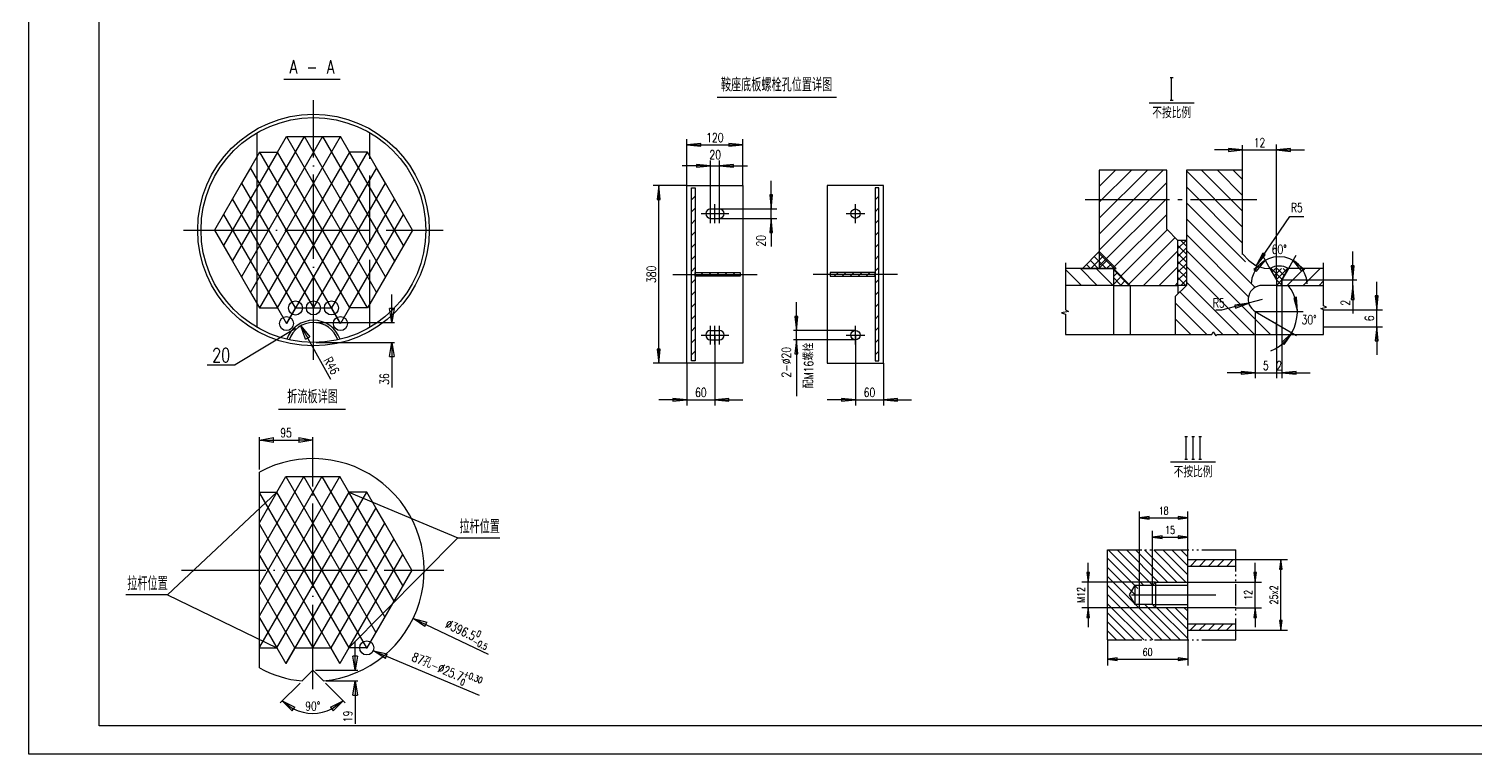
# Model space of a CAD drawing. Extents: x -287 to 13624, y -50 to 2920.
# Drawn here: x -287 to 2286, y -50 to 1240 of the extents above; entities that cross this region are included whole.
import ezdxf
from ezdxf.enums import TextEntityAlignment as Align

# ---------------------------------------------------------------- set-up
doc = ezdxf.new("R2010")
doc.units = 0
doc.header["$LTSCALE"] = 30
doc.header["$MEASUREMENT"] = 0
for name, pattern in [('CENTER', [6.25, 5, -0.5, 0.25, -0.5]), ('DASHDOT', [6, 5, -0.5, 0, -0.5]), ('DASHED', [5, 4, -1])]:
    doc.linetypes.add(name, pattern=pattern)
doc.layers.get('0').update_dxf_attribs({"linetype": 'CONTINUOUS'})
doc.layers.get('Defpoints').update_dxf_attribs({"linetype": 'CONTINUOUS'})
for name, color, linetype in [('1', 2, 'CONTINUOUS'), ('11', 3, 'CONTINUOUS'), ('2', 1, 'CONTINUOUS'), ('3', 2, 'DASHDOT'), ('4', 2, 'CENTER'), ('5', 2, 'DASHED')]:
    doc.layers.add(name, color=color, linetype=linetype)
doc.styles.add('HZ', font='txt', dxfattribs={"width": 0.75, "bigfont": 'hztxt'})
doc.styles.get("Standard").update_dxf_attribs({"font": 'simplex', "width": 0.75, "bigfont": 'hztxt'})
doc.dimstyles.get("Standard").update_dxf_attribs({"dimtxt": 0.18, "dimasz": 0.18, "dimexe": 0.18, "dimexo": 0.0625, "dimgap": 0.09, "dimtad": 0, "dimtih": 1, "dimtoh": 1, "dimdec": 4, "dimzin": 0, "dimdsep": 46, "dimtxsty": 'Standard', "dimcen": 0.09, "dimadec": 0, "dimazin": 0, "dimtfac": 1, "dimtdec": 4, "dimtofl": 0, "dimtmove": 0, "dimatfit": 3, "dimfxl": 0, "dimtolj": 1, "dimtzin": 0, "dimarcsym": 0})

# ---------------------------------------------------------------- blocks, each defined once
blk = doc.blocks.new('_CLOSED')
at = {"color": 0, "linetype": 'ByBlock'}
for p, q in [((-1, 0.17), (0, 0)), ((-1, 0.17), (-1, -0.17)), ((0, 0), (-1, -0.17)), ((0, 0), (-1, 0))]:
    blk.add_line(p, q, dxfattribs=at)
blk = doc.blocks.new('*D39')
at = {"layer": '11', "color": 0, "lineweight": -2}
for p, q in [((313.2, 138.8), (315.2, 138.8)), ((314.2, 137.8), (314.2, 139.8)), ((349.1, 124.1), (514, 54.5))]:
    blk.add_line(p, q, dxfattribs=at)
at = {"layer": 'Defpoints', "color": 0}
for p in [(302.4, 143.8), (326, 133.8)]:
    blk.add_point(p, dxfattribs=at)
at = {"layer": '11', "color": 0, "lineweight": -2, "xscale": 25, "yscale": 25, "zscale": 25, "rotation": 157.1206336839273}
blk.add_blockref('_CLOSED', (326, 133.8), dxfattribs=at)
at = {"layer": '11', "color": 0, "insert": (456.2, 98.5), "char_height": 16, "attachment_point": 5, "rotation": 337.1206, "style": 'HZ'}
blk.add_mtext('\\A1;87孔-\\A1;∅25.7{\\H0.7x;\\S+0.30^ 0;}', dxfattribs=at)
blk = doc.blocks.new('*D40')
at = {"layer": '11', "color": 0, "lineweight": -2}
for p, q in [((217.2, 277.3), (219.2, 277.3)), ((218.2, 276.3), (218.2, 278.3)), ((419.4, 180.6), (530, 127.4))]:
    blk.add_line(p, q, dxfattribs=at)
at = {"layer": 'Defpoints', "color": 0}
for p in [(39.5, 363.2), (396.8, 191.4)]:
    blk.add_point(p, dxfattribs=at)
at = {"layer": '11', "color": 0, "lineweight": -2, "xscale": 25, "yscale": 25, "zscale": 25, "rotation": 154.3223974672677}
blk.add_blockref('_CLOSED', (396.8, 191.4), dxfattribs=at)
at = {"layer": '11', "color": 0, "insert": (493.8, 164.8), "char_height": 16, "attachment_point": 5, "rotation": 334.3224, "style": 'HZ'}
blk.add_mtext('\\A1;\\A1;∅396.5{\\H0.7x;\\S0^ -0.5;}', dxfattribs=at)
blk = doc.blocks.new('*D43')
at = {"layer": '11', "color": 0, "lineweight": -2}
blk.add_line((250.6, 616.1), (209.2, 689.8), dxfattribs=at)
at = {"layer": 'Defpoints', "color": 0}
for p in [(197, 711.6), (219.5, 671.5)]:
    blk.add_point(p, dxfattribs=at)
at = {"layer": '11', "color": 0, "lineweight": -2, "xscale": 25, "yscale": 25, "zscale": 25, "rotation": 119.3185166837862}
blk.add_blockref('_CLOSED', (197, 711.6), dxfattribs=at)
at = {"layer": '11', "color": 0, "insert": (251.6, 640.8), "char_height": 16, "attachment_point": 5, "rotation": 299.3185, "style": 'HZ'}
blk.add_mtext('\\A1;R46', dxfattribs=at)
blk = doc.blocks.new('*D44')
at = {"layer": '11', "color": 0, "lineweight": -2}
for p, q in [((358.8, 742.5), (358.8, 767.5)), ((224.5, 717.5), (363.8, 717.5)), ((224.5, 682), (363.8, 682)), ((358.8, 657), (358.8, 602))]:
    blk.add_line(p, q, dxfattribs=at)
at = {"layer": 'Defpoints', "color": 0}
for p in [(219.5, 717.5), (358.8, 717.5), (219.5, 682)]:
    blk.add_point(p, dxfattribs=at)
at = {"layer": '11', "color": 0, "lineweight": -2, "xscale": 25, "yscale": 25, "zscale": 25}
for p, rotation in [((358.8, 717.5), 270), ((358.8, 682), 90)]:
    blk.add_blockref('_CLOSED', p, dxfattribs=dict(at, rotation=rotation))
at = {"layer": '11', "color": 0, "insert": (345.8, 617), "char_height": 16, "attachment_point": 5, "rotation": 90, "style": 'HZ'}
blk.add_mtext('\\A1;36', dxfattribs=at)
blk = doc.blocks.new('*D45')
at = {"layer": '11', "color": 0, "lineweight": -2}
for p, q in [((293.6, 124.1), (293.6, 149.1)), ((223.2, 99.1), (298.6, 99.1)), ((242.3, 80), (298.6, 80)), ((293.6, 55), (293.6, 4))]:
    blk.add_line(p, q, dxfattribs=at)
at = {"layer": 'Defpoints', "color": 0}
for p in [(218.2, 99.1), (237.3, 80), (293.6, 80)]:
    blk.add_point(p, dxfattribs=at)
at = {"layer": '11', "color": 0, "lineweight": -2, "xscale": 25, "yscale": 25, "zscale": 25}
for p, rotation in [((293.6, 99.1), 270), ((293.6, 80), 90)]:
    blk.add_blockref('_CLOSED', p, dxfattribs=dict(at, rotation=rotation))
at = {"layer": '11', "color": 0, "insert": (280.6, 17), "char_height": 16, "attachment_point": 5, "rotation": 90, "style": 'HZ'}
blk.add_mtext('\\A1;19', dxfattribs=at)
blk = doc.blocks.new('*D46')
at = {"layer": '11', "color": 0, "lineweight": -2}
for p, q in [((195.6, 76.4), (160.3, 41.2)), ((240.8, 76.4), (276, 41.2))]:
    blk.add_line(p, q, dxfattribs=at)
blk.add_arc((218.2, 99.1), 76.8, 243.7266, 296.2734, dxfattribs=at)
at = {"layer": 'Defpoints', "color": 0}
for p in [(199.1, 80), (218.2, 99.1), (218.2, 99.1), (237.3, 80), (198.3, 24.8)]:
    blk.add_point(p, dxfattribs=at)
at = {"layer": '11', "color": 0, "lineweight": -2, "xscale": 25, "yscale": 25, "zscale": 25}
for p, rotation in [((163.8, 44.7), 144.3632763811175), ((272.5, 44.7), 35.6367236188823)]:
    blk.add_blockref('_CLOSED', p, dxfattribs=dict(at, rotation=rotation))
at = {"layer": '11', "color": 0, "insert": (218.2, 35.2), "char_height": 16, "attachment_point": 5, "style": 'HZ'}
blk.add_mtext('\\A1;90°', dxfattribs=at)
blk = doc.blocks.new('*D47')
at = {"layer": '11', "color": 0, "lineweight": -2}
for p, q in [((123.2, 456.3), (123.2, 513.5)), ((148.2, 508.5), (193.2, 508.5)), ((218.2, 486.9), (218.2, 513.5))]:
    blk.add_line(p, q, dxfattribs=at)
at = {"layer": 'Defpoints', "color": 0}
for p in [(218.2, 508.5), (218.2, 481.9), (123.2, 451.3)]:
    blk.add_point(p, dxfattribs=at)
at = {"layer": '11', "color": 0, "lineweight": -2, "xscale": 25, "yscale": 25, "zscale": 25, "rotation": 180}
blk.add_blockref('_CLOSED', (123.2, 508.5), dxfattribs=at)
at = {"layer": '11', "color": 0, "lineweight": -2, "xscale": 25, "yscale": 25, "zscale": 25}
blk.add_blockref('_CLOSED', (218.2, 508.5), dxfattribs=at)
at = {"layer": '11', "color": 0, "insert": (170.7, 521.5), "char_height": 16, "attachment_point": 5, "style": 'HZ'}
blk.add_mtext('\\A1;95', dxfattribs=at)

msp = doc.modelspace()

# ---------------------------------------------------------------- linework, layer by layer
at = {"layer": '1', "color": 7}
for p, q in [((166.71, 1150.15), (266.71, 1150.15)), ((937.36, 1118.44), (1149.95, 1118.44)), ((1706.12, 1108.3), (1786.12, 1108.3)), ((75.49, 826.53), (203.49, 1048.25)), ((235.49, 1048.25), (91.49, 798.81)), ((107.49, 771.1), (267.49, 1048.24)), ((171.49, 1048.24), (331.49, 771.14)), ((347.48, 798.85), (203.49, 1048.25)), ((235.49, 1048.25), (363.48, 826.56)), ((883.56, 961.16), (883.56, 1043.57)), ((883.56, 1033.57), (983.56, 1033.57)), ((983.56, 961.16), (983.56, 1043.57)), ((1872.37, 988.63), (1872.37, 1033.06)), ((1932.37, 793.63), (1932.37, 1034.31)), ((155.5, 1020.53), (59.49, 854.24)), ((123.49, 1020.54), (283.49, 743.41)), ((283.49, 1020.54), (123.5, 743.41)), ((315.49, 743.43), (155.5, 1020.53)), ((155.5, 743.41), (315.48, 1020.52)), ((379.48, 854.27), (283.49, 1020.54)), ((925.56, 894.49), (925.56, 1005.68)), ((941.56, 894.49), (941.56, 1005.68)), ((1872.37, 1024.41), (1932.37, 1024.41)), ((267.5, 715.7), (107.48, 992.84)), ((331.48, 992.81), (171.5, 715.7)), ((925.56, 996.16), (941.56, 996.16)), ((1646.34, 988.63), (1617.37, 959.65)), ((1617.37, 931.37), (1674.63, 988.63)), ((1702.91, 988.63), (1617.37, 903.08)), ((1617.37, 874.8), (1731.2, 988.63)), ((1772.37, 987.09), (1872.37, 887.09)), ((1872.37, 915.38), (1799.11, 988.63)), ((1827.4, 988.63), (1872.37, 943.66)), ((1872.37, 971.95), (1855.68, 988.63)), ((91.48, 965.13), (219.49, 743.43)), ((219.51, 743.43), (347.48, 965.1)), ((883.56, 961.16), (823.56, 961.16)), ((833.56, 645.16), (833.56, 961.16)), ((1737.37, 966.51), (1617.37, 846.51)), ((1872.37, 858.81), (1772.37, 958.81)), ((187.5, 743.41), (75.49, 937.42)), ((363.48, 937.39), (251.5, 743.41)), ((898.56, 942.43), (891.89, 935.77)), ((933.56, 894.49), (933.56, 927.82)), ((1183.56, 894.49), (1183.56, 927.82)), ((1225.22, 942.56), (1218.56, 935.89)), ((1617.37, 818.23), (1737.37, 938.23)), ((1772.37, 930.52), (1877.23, 825.66)), ((59.49, 909.71), (155.5, 743.41)), ((283.49, 743.41), (379.48, 909.68)), ((891.89, 914.55), (898.56, 921.22)), ((908.89, 911.16), (958.22, 911.16)), ((933.56, 919.49), (1043.56, 919.49)), ((933.56, 902.82), (1043.56, 902.82)), ((1033.56, 902.82), (1033.56, 919.49)), ((1166.89, 911.16), (1200.22, 911.16)), ((1218.56, 914.68), (1225.22, 921.34)), ((1737.37, 909.95), (1641.05, 813.63)), ((1894.2, 780.41), (1772.37, 902.24)), ((1896.6, 818.63), (1956.2, 906.36)), ((1956.2, 906.36), (1981.2, 906.36)), ((898.56, 900.01), (891.89, 893.34)), ((891.89, 872.13), (898.56, 878.79)), ((1225.22, 900.13), (1218.56, 893.46)), ((1218.56, 872.25), (1225.22, 878.92)), ((1655.85, 800.15), (1738.35, 882.65)), ((898.56, 857.58), (891.89, 850.91)), ((1225.22, 857.71), (1218.56, 851.04)), ((1752.49, 868.5), (1669.99, 786)), ((1771.66, 863.63), (1757.37, 849.34)), ((1757.37, 854.31), (1772.37, 839.31)), ((1757.37, 835.19), (1772.37, 850.19)), ((1772.37, 853.45), (1762.19, 863.63)), ((1772.37, 873.96), (1882.84, 763.48)), ((891.89, 829.7), (898.56, 836.37)), ((1218.56, 829.83), (1225.22, 836.49)), ((1615.61, 813.63), (1601.49, 827.75)), ((1624.76, 836.23), (1602.16, 813.63)), ((1608.56, 834.82), (1629.75, 813.63)), ((1643.9, 813.63), (1615.63, 841.89)), ((1616.3, 813.63), (1631.83, 829.16)), ((1695.9, 783.63), (1757.37, 845.09)), ((1772.37, 825.16), (1757.37, 840.16)), ((1772.37, 836.05), (1757.37, 821.05)), ((1757.37, 826.02), (1772.37, 811.02)), ((1921.91, 696.13), (1772.37, 845.67)), ((1907.57, 836.63), (1920.83, 813.63)), ((1967.2, 836.61), (1953.92, 813.62)), ((898.56, 815.15), (891.89, 808.49)), ((912.8, 806.49), (906.13, 799.82)), ((920.28, 799.82), (926.94, 806.49)), ((941.09, 806.49), (934.42, 799.82)), ((948.56, 799.82), (955.23, 806.49)), ((969.37, 806.49), (962.7, 799.82)), ((976.85, 799.82), (978.56, 801.53)), ((1152.65, 806.49), (1145.99, 799.82)), ((1160.13, 799.82), (1166.79, 806.49)), ((1180.94, 806.49), (1174.27, 799.82)), ((1188.41, 799.82), (1195.08, 806.49)), ((1209.22, 806.49), (1202.55, 799.82)), ((1216.7, 799.82), (1218.56, 801.68)), ((1225.22, 815.28), (1218.56, 808.61)), ((1557.37, 811.77), (1585.51, 783.63)), ((1613.79, 783.63), (1583.79, 813.63)), ((1594.42, 820.68), (1601.47, 813.63)), ((1612.08, 813.63), (1642.08, 783.63)), ((1638.9, 822.09), (1630.44, 813.63)), ((1642.37, 811.62), (1640.36, 813.63)), ((1670.36, 783.63), (1642.37, 811.62)), ((1649.49, 806.51), (1642.37, 799.39)), ((1642.37, 785.25), (1656.56, 799.44)), ((1644.58, 813.63), (1645.98, 815.02)), ((1757.37, 816.81), (1724.19, 783.63)), ((1757.37, 806.91), (1772.37, 821.91)), ((1772.37, 796.88), (1757.37, 811.88)), ((1772.37, 807.77), (1757.37, 792.77)), ((1757.37, 797.74), (1771.48, 783.63)), ((1772.37, 817.39), (1893.62, 696.13)), ((1942.67, 794.16), (1923.2, 813.63)), ((1930.96, 813.63), (1924.54, 807.2)), ((1928.42, 800.48), (1941.57, 813.63)), ((1952.18, 813.63), (1932.3, 793.75)), ((1933.81, 813.63), (1946.55, 800.88)), ((1950.43, 807.61), (1944.42, 813.63)), ((1981.87, 813.63), (1951.87, 783.63)), ((1980.16, 783.63), (2010.16, 813.63)), ((891.89, 787.27), (898.56, 793.94)), ((898.56, 772.73), (891.89, 766.06)), ((1218.56, 787.4), (1225.22, 794.07)), ((1225.22, 772.85), (1218.56, 766.19)), ((1642.37, 797.48), (1656.22, 783.63)), ((1663.63, 792.37), (1654.89, 783.63)), ((1669.03, 783.63), (1670.7, 785.3)), ((1752.47, 783.63), (1757.37, 788.52)), ((1760.96, 772.22), (1837.06, 696.13)), ((1762.37, 783.63), (1772.37, 793.63)), ((1865.34, 696.13), (1772.37, 789.1)), ((1932.05, 794.17), (1942.37, 783.86)), ((1932.37, 783.63), (1932.37, 618.37)), ((1932.78, 783.63), (1942.37, 793.21)), ((1942.37, 793.63), (2075.76, 793.63)), ((1942.37, 783.63), (1942.37, 618.37)), ((2016.37, 791.55), (2008.44, 783.63)), ((2068.19, 783.63), (2068.19, 793.63)), ((891.89, 744.85), (898.56, 751.51)), ((1218.56, 744.97), (1225.22, 751.64)), ((1808.77, 696.13), (1752.37, 752.53)), ((1907.37, 758.63), (1834.91, 739.26)), ((898.56, 730.3), (891.89, 723.63)), ((1225.22, 730.43), (1218.56, 723.76)), ((1752.37, 724.25), (1780.49, 696.13)), ((1834.91, 739.26), (1824.91, 739.26)), ((1894.87, 736.99), (1894.87, 618.37)), ((1894.87, 736.99), (1968.43, 694.41)), ((1894.87, 736.99), (1979.87, 736.89)), ((2016.37, 740.04), (2120.9, 740.04)), ((2110.9, 710.04), (2110.9, 740.04)), ((187.51, 707.12), (80.23, 642.16)), ((891.89, 702.42), (898.56, 709.09)), ((908.89, 695.16), (958.22, 695.16)), ((925.56, 678.49), (925.56, 711.82)), ((933.56, 678.49), (933.56, 711.82)), ((933.56, 695.16), (933.56, 570.16)), ((941.56, 678.49), (941.56, 711.82)), ((1183.56, 703.49), (1073.56, 703.49)), ((1078.56, 686.82), (1078.56, 703.49)), ((1166.89, 695.16), (1200.22, 695.16)), ((1183.56, 678.49), (1183.56, 711.82)), ((1183.56, 695.16), (1183.56, 570.16)), ((1218.56, 702.55), (1225.22, 709.21)), ((2016.37, 710.04), (2120.9, 710.04)), ((898.56, 687.87), (891.89, 681.21)), ((1183.56, 686.82), (1073.56, 686.82)), ((1078.56, 686.82), (1078.56, 586.82)), ((1225.22, 688), (1218.56, 681.33)), ((883.56, 645.16), (823.56, 645.16)), ((883.56, 645.16), (883.56, 570.16)), ((891.89, 659.99), (898.56, 666.66)), ((1218.56, 660.12), (1225.22, 666.79)), ((1233.56, 645.16), (1233.56, 570.16)), ((1894.87, 628.09), (1932.37, 628.04)), ((1932.37, 628.04), (1942.37, 628.04)), ((883.56, 580.16), (933.56, 580.16)), ((1183.56, 580.16), (1233.56, 580.16)), ((157.13, 563.62), (276.5, 563.62)), ((1744.27, 469.58), (1824.27, 469.58)), ((123.17, 195.87), (266.18, 443.58)), ((234.19, 443.58), (123.17, 251.29)), ((123.17, 306.72), (202.19, 443.58)), ((170.19, 443.58), (330.18, 166.48)), ((346.18, 194.19), (202.19, 443.58)), ((234.19, 443.58), (362.18, 221.9)), ((282.19, 415.88), (123.17, 140.44)), ((154.19, 415.87), (123.17, 362.14)), ((123.17, 414.17), (282.19, 138.75)), ((314.18, 138.77), (154.19, 415.87)), ((154.19, 138.75), (314.18, 415.86)), ((378.18, 249.61), (282.19, 415.88)), ((330.18, 388.15), (170.19, 111.04)), ((218.2, 138.77), (346.18, 360.44)), ((1689.05, 255.87), (1689.05, 381.58)), ((1689.05, 370.15), (1774.76, 370.15)), ((1774.76, 313.01), (1774.76, 381.58)), ((266.19, 111.04), (123.17, 358.75)), ((1711.91, 250.15), (1711.91, 347.3)), ((1711.91, 335.87), (1774.76, 335.87)), ((362.18, 332.73), (250.19, 138.75)), ((1631.91, 313.01), (1692.86, 313.01)), ((1696.16, 250.15), (1633.3, 313.01)), ((1649.47, 313.01), (1712.12, 250.36)), ((1722.77, 255.87), (1665.63, 313.01)), ((1681.79, 313.01), (1738.93, 255.87)), ((1755.1, 255.87), (1697.95, 313.01)), ((1698.57, 313.01), (1701.43, 313.01)), ((1707.14, 313.01), (1710, 313.01)), ((1714.12, 313.01), (1771.26, 255.87)), ((1715.72, 313.01), (1776.67, 313.01)), ((1774.76, 268.53), (1730.28, 313.01)), ((1746.44, 313.01), (1774.76, 284.69)), ((1774.76, 300.85), (1762.6, 313.01)), ((1782.38, 313.01), (1785.24, 313.01)), ((1790.95, 313.01), (1793.81, 313.01)), ((1799.53, 313.01), (1860.48, 313.01)), ((1860.48, 274.92), (1860.48, 313.01)), ((123.17, 303.33), (218.18, 138.77)), ((282.19, 138.75), (378.18, 305.01)), ((1631.91, 298.25), (1685.74, 244.42)), ((1790.81, 295.87), (1779.38, 284.44)), ((1795.54, 284.44), (1806.97, 295.87)), ((1823.14, 295.87), (1811.71, 284.44)), ((1827.87, 284.44), (1839.3, 295.87)), ((1855.46, 295.87), (1844.03, 284.44)), ((1860.19, 284.44), (1860.48, 284.72)), ((1860.48, 295.87), (1951.91, 295.87)), ((1940.48, 170.15), (1940.48, 295.87)), ((1679.82, 234.17), (1631.91, 282.09)), ((1631.91, 265.92), (1681.59, 216.24)), ((1860.48, 266.34), (1860.48, 269.2)), ((1860.48, 257.77), (1860.48, 260.63)), ((186.19, 138.75), (123.17, 247.9)), ((1717.62, 255.87), (1586.19, 255.87)), ((1597.62, 210.15), (1597.62, 255.87)), ((1728.66, 153.01), (1631.91, 249.76)), ((1631.91, 233.6), (1712.49, 153.01)), ((1711.91, 250.15), (1774.76, 250.15)), ((1860.48, 255.87), (1906.19, 255.87)), ((1860.48, 213.96), (1860.48, 252.06)), ((1894.76, 210.15), (1894.76, 255.87)), ((1717.62, 210.15), (1586.19, 210.15)), ((1696.33, 153.01), (1631.91, 217.44)), ((1681.96, 215.87), (1744.82, 153.01)), ((1760.98, 153.01), (1698.12, 215.87)), ((1711.91, 215.87), (1774.76, 215.87)), ((1720, 210.15), (1774.76, 155.39)), ((1774.76, 171.55), (1736.16, 210.15)), ((1752.32, 210.15), (1774.76, 187.72)), ((1774.76, 203.88), (1768.49, 210.15)), ((1860.48, 210.15), (1906.19, 210.15)), ((1860.48, 205.39), (1860.48, 208.25)), ((123.17, 192.48), (154.19, 138.75)), ((1631.91, 201.27), (1680.17, 153.01)), ((1664.01, 153.01), (1631.91, 185.11)), ((1790.47, 181.58), (1779.04, 170.15)), ((1795.2, 170.15), (1806.63, 181.58)), ((1822.79, 181.58), (1811.37, 170.15)), ((1827.53, 170.15), (1838.96, 181.58)), ((1855.12, 181.58), (1843.69, 170.15)), ((1860.48, 196.82), (1860.48, 199.68)), ((1860.48, 153.01), (1860.48, 191.11)), ((1631.91, 168.95), (1647.84, 153.01)), ((1859.85, 170.15), (1860.48, 170.78)), ((1860.48, 170.15), (1951.91, 170.15)), ((1631.91, 153.01), (1631.91, 107.3)), ((1631.91, 153.01), (1692.86, 153.01)), ((1698.57, 153.01), (1701.43, 153.01)), ((1707.14, 153.01), (1710, 153.01)), ((1715.72, 153.01), (1776.67, 153.01)), ((1774.76, 153.01), (1774.76, 107.3)), ((1782.38, 153.01), (1785.24, 153.01)), ((1790.95, 153.01), (1793.81, 153.01)), ((1799.53, 153.01), (1860.48, 153.01)), ((1631.91, 118.73), (1774.76, 118.73))]:
    msp.add_line(p, q, dxfattribs=at)
for points in [[(-286.72, -50), (-286.72, 2920), (4003, 2920), (4003, -50)], [(1912.56, 827.96), (1892.6, 811.71), (1896.9, 809.14)], [(1962.2, 827.95), (1982.15, 811.68), (1977.85, 809.12)], [(1883.21, 752.17), (1858.42, 748.12), (1859.71, 743.29)], [(1969.87, 736.9), (1968.09, 762.38), (1963.37, 760.74)], [(1959.78, 699.42), (1945.45, 678.28), (1942.19, 682.07)]]:
    msp.add_lwpolyline(points, close=True, dxfattribs=at)
for points in [[(883.56, 1033.57), (908.56, 1031.07), (908.56, 1036.07), (883.56, 1033.57)], [(983.56, 1033.57), (958.56, 1036.07), (958.56, 1031.07), (983.56, 1033.57)], [(1872.37, 1024.41), (1847.37, 1026.91), (1847.37, 1021.91), (1872.37, 1024.41), (1822.37, 1024.42)], [(1932.37, 1024.41), (1957.37, 1021.9), (1957.37, 1026.9), (1932.37, 1024.41), (1982.37, 1024.4)], [(925.56, 996.16), (900.56, 998.66), (900.56, 993.66), (925.56, 996.16), (875.56, 996.16)], [(941.56, 996.16), (966.56, 993.66), (966.56, 998.66), (941.56, 996.16), (991.56, 996.16)], [(833.56, 961.16), (831.06, 936.16), (836.06, 936.16), (833.56, 961.16)], [(1033.56, 919.49), (1036.06, 944.49), (1031.06, 944.49), (1033.56, 919.49), (1033.56, 969.49)], [(1033.56, 902.82), (1031.06, 877.82), (1036.06, 877.82), (1033.56, 902.82), (1033.56, 852.82)], [(1557.37, 823.63), (1557.37, 739.88), (1562.37, 737.38), (1549.87, 734.88), (1557.37, 732.38), (1557.37, 696.13), (1817.37, 696.13), (1819.87, 701.13), (1824.87, 693.63), (1827.37, 696.13), (2016.37, 696.13), (2016.37, 739.88), (2011.37, 742.38), (2021.37, 744.88), (2016.37, 747.38), (2016.37, 823.63)], [(1896.6, 818.63), (1912.71, 837.9), (1908.58, 840.71), (1896.6, 818.63)], [(2068.19, 793.63), (2070.69, 818.63), (2065.69, 818.63), (2068.19, 793.63), (2068.2, 843.63)], [(2068.19, 783.63), (2065.69, 758.63), (2070.69, 758.63), (2068.19, 783.63), (2068.19, 733.63)], [(2110.9, 740.04), (2113.4, 765.04), (2108.4, 765.04), (2110.9, 740.04), (2110.9, 790.04)], [(1078.56, 703.49), (1081.06, 728.49), (1076.06, 728.49), (1078.56, 703.49), (1078.56, 753.49)], [(2110.9, 710.04), (2108.4, 685.04), (2113.4, 685.04), (2110.9, 710.04), (2110.9, 660.04)], [(833.56, 645.16), (836.06, 670.16), (831.06, 670.16), (833.56, 645.16)], [(1078.56, 686.82), (1076.06, 661.82), (1081.06, 661.82), (1078.56, 686.82), (1078.56, 636.82)], [(1894.87, 628.09), (1869.87, 630.62), (1869.86, 625.62), (1894.87, 628.09), (1844.87, 628.15)], [(1942.37, 628.04), (1967.37, 625.54), (1967.37, 630.54), (1942.37, 628.04), (1992.37, 628.04)], [(883.56, 580.16), (858.56, 582.66), (858.56, 577.66), (883.56, 580.16), (833.56, 580.16)], [(933.56, 580.16), (958.56, 577.66), (958.56, 582.66), (933.56, 580.16), (983.56, 580.16)], [(1183.56, 580.16), (1158.56, 582.66), (1158.56, 577.66), (1183.56, 580.16), (1133.56, 580.16)], [(1233.56, 580.16), (1258.56, 577.66), (1258.56, 582.66), (1233.56, 580.16), (1283.56, 580.16)], [(1689.05, 370.15), (1706.19, 367.87), (1706.19, 372.44), (1689.05, 370.15)], [(1774.76, 370.15), (1757.62, 372.44), (1757.62, 367.87), (1774.76, 370.15)], [(1711.91, 335.87), (1729.05, 333.58), (1729.05, 338.15), (1711.91, 335.87)], [(1774.76, 335.87), (1757.62, 338.15), (1757.62, 333.58), (1774.76, 335.87)], [(1597.62, 255.87), (1599.91, 273.01), (1595.33, 273.01), (1597.62, 255.87), (1597.62, 290.15)], [(1894.76, 255.87), (1897.05, 273.01), (1892.48, 273.01), (1894.76, 255.87), (1894.76, 290.15)], [(1940.48, 295.87), (1938.19, 278.73), (1942.76, 278.73), (1940.48, 295.87)], [(1597.62, 210.15), (1595.33, 193.01), (1599.91, 193.01), (1597.62, 210.15), (1597.62, 175.87)], [(1894.76, 210.15), (1892.48, 193.01), (1897.05, 193.01), (1894.76, 210.15), (1894.76, 175.87)], [(1940.48, 170.15), (1942.76, 187.3), (1938.19, 187.3), (1940.48, 170.15)], [(1631.91, 118.73), (1649.05, 116.44), (1649.05, 121.01), (1631.91, 118.73)], [(1774.76, 118.73), (1757.62, 121.01), (1757.62, 116.44), (1774.76, 118.73)]]:
    msp.add_lwpolyline(points, dxfattribs=at)
for centre, radius, start, end in [((1937.37, 784.96), 49.64, 1.66376, 178.33624), ((1894.87, 736.99), 75, 291.62372, 38.37628)]:
    msp.add_arc(centre, radius, start, end, dxfattribs=at)
for points in [[(883.56, 1033.57), (908.56, 1031.07), (908.56, 1036.07), (883.56, 1033.57)], [(983.56, 1033.57), (958.56, 1036.07), (958.56, 1031.07), (983.56, 1033.57)], [(1872.37, 1024.41), (1847.37, 1026.91), (1847.37, 1021.91), (1872.37, 1024.41)], [(1932.37, 1024.41), (1957.37, 1021.9), (1957.37, 1026.9), (1932.37, 1024.41)], [(925.56, 996.16), (900.56, 998.66), (900.56, 993.66), (925.56, 996.16)], [(941.56, 996.16), (966.56, 993.66), (966.56, 998.66), (941.56, 996.16)], [(833.56, 961.16), (831.06, 936.16), (836.06, 936.16), (833.56, 961.16)], [(1033.56, 919.49), (1036.06, 944.49), (1031.06, 944.49), (1033.56, 919.49)], [(1033.56, 902.82), (1031.06, 877.82), (1036.06, 877.82), (1033.56, 902.82)], [(1912.56, 827.96), (1892.6, 811.71), (1896.9, 809.14), (1912.56, 827.96)], [(1896.6, 818.63), (1912.71, 837.9), (1908.58, 840.71), (1896.6, 818.63)], [(1962.2, 827.95), (1982.15, 811.68), (1977.85, 809.12), (1962.2, 827.95)], [(2068.19, 793.63), (2070.69, 818.63), (2065.69, 818.63), (2068.19, 793.63)], [(2068.19, 783.63), (2065.69, 758.63), (2070.69, 758.63), (2068.19, 783.63)], [(1883.21, 752.17), (1858.42, 748.12), (1859.71, 743.29), (1883.21, 752.17)], [(1969.87, 736.9), (1968.09, 762.38), (1963.37, 760.74), (1969.87, 736.9)], [(2110.9, 740.04), (2113.4, 765.04), (2108.4, 765.04), (2110.9, 740.04)], [(1078.56, 703.49), (1081.06, 728.49), (1076.06, 728.49), (1078.56, 703.49)], [(1959.78, 699.42), (1945.45, 678.28), (1942.19, 682.07), (1959.78, 699.42)], [(2110.9, 710.04), (2108.4, 685.04), (2113.4, 685.04), (2110.9, 710.04)], [(833.56, 645.16), (836.06, 670.16), (831.06, 670.16), (833.56, 645.16)], [(1078.56, 686.82), (1076.06, 661.82), (1081.06, 661.82), (1078.56, 686.82)], [(1894.87, 628.09), (1869.87, 630.62), (1869.86, 625.62), (1894.87, 628.09)], [(1942.37, 628.04), (1967.37, 625.54), (1967.37, 630.54), (1942.37, 628.04)], [(883.56, 580.16), (858.56, 582.66), (858.56, 577.66), (883.56, 580.16)], [(933.56, 580.16), (958.56, 577.66), (958.56, 582.66), (933.56, 580.16)], [(1183.56, 580.16), (1158.56, 582.66), (1158.56, 577.66), (1183.56, 580.16)], [(1233.56, 580.16), (1258.56, 577.66), (1258.56, 582.66), (1233.56, 580.16)], [(1689.05, 370.15), (1706.19, 367.87), (1706.19, 372.44), (1689.05, 370.15)], [(1774.76, 370.15), (1757.62, 372.44), (1757.62, 367.87), (1774.76, 370.15)], [(1711.91, 335.87), (1729.05, 333.58), (1729.05, 338.15), (1711.91, 335.87)], [(1774.76, 335.87), (1757.62, 338.15), (1757.62, 333.58), (1774.76, 335.87)], [(1940.48, 295.87), (1938.19, 278.73), (1942.76, 278.73), (1940.48, 295.87)], [(1597.62, 255.87), (1599.91, 273.01), (1595.33, 273.01), (1597.62, 255.87)], [(1894.76, 255.87), (1897.05, 273.01), (1892.48, 273.01), (1894.76, 255.87)], [(1597.62, 210.15), (1595.33, 193.01), (1599.91, 193.01), (1597.62, 210.15)], [(1894.76, 210.15), (1892.48, 193.01), (1897.05, 193.01), (1894.76, 210.15)], [(1940.48, 170.15), (1942.76, 187.3), (1938.19, 187.3), (1940.48, 170.15)], [(1631.91, 118.73), (1649.05, 116.44), (1649.05, 121.01), (1631.91, 118.73)], [(1774.76, 118.73), (1757.62, 121.01), (1757.62, 116.44), (1774.76, 118.73)]]:
    msp.add_solid(points, dxfattribs=at)
at = {"layer": '11', "color": 7}
for p, q in [((154.19, 415.87), (-40.02, 233.12)), ((282.19, 415.88), (476.36, 334.35)), ((476.36, 334.35), (282.19, 138.75)), ((476.36, 334.35), (550.87, 334.35)), ((-40.02, 233.12), (-114.53, 233.12)), ((-40.02, 233.12), (154.19, 138.75))]:
    msp.add_line(p, q, dxfattribs=at)
at = {"layer": '2', "color": 7}
for p, q in [((1743.62, 1153.3), (1748.62, 1153.3)), ((1746.12, 1113.3), (1746.12, 1153.3)), ((1743.62, 1113.3), (1748.62, 1113.3)), ((119.48, 708.77), (119.48, 1055.18)), ((155.5, 1020.53), (171.5, 1048.25)), ((171.5, 1048.25), (267.5, 1048.24)), ((283.49, 1020.54), (267.5, 1048.24)), ((123.48, 1020.54), (107.48, 992.82)), ((123.5, 1020.54), (155.5, 1020.53)), ((315.48, 1020.54), (283.49, 1020.54)), ((331.48, 992.82), (315.48, 1020.54)), ((107.48, 992.82), (91.48, 965.11)), ((347.48, 965.11), (331.48, 992.82)), ((91.48, 965.11), (75.48, 937.4)), ((363.48, 937.4), (347.48, 965.11)), ((75.48, 937.4), (43.48, 881.97)), ((395.48, 881.97), (363.48, 937.4)), ((925.56, 919.49), (941.56, 919.49)), ((925.56, 902.82), (941.56, 902.82)), ((43.48, 881.97), (75.48, 826.55)), ((395.48, 881.97), (315.49, 743.43)), ((1772.37, 863.63), (1757.37, 863.63)), ((75.48, 826.55), (91.48, 798.83)), ((91.48, 798.83), (107.48, 771.12)), ((1642.37, 813.63), (1557.37, 813.63)), ((1642.37, 813.63), (1642.37, 783.63)), ((1642.37, 783.63), (1557.37, 783.63)), ((1642.37, 783.63), (1642.37, 696.13)), ((1672.37, 783.63), (1672.37, 696.13)), ((1772.37, 783.63), (1757.37, 783.63)), ((1757.37, 783.63), (1757.37, 768.63)), ((1932.37, 783.63), (1907.37, 783.63)), ((1932.37, 783.63), (1932.37, 696.13)), ((1942.37, 783.63), (1942.37, 696.13)), ((107.48, 771.12), (123.48, 743.41)), ((123.5, 743.41), (155.5, 743.41)), ((155.5, 743.41), (171.5, 715.7)), ((171.5, 715.7), (187.5, 743.41)), ((187.5, 743.41), (251.5, 743.41)), ((251.5, 743.41), (267.47, 715.74)), ((283.49, 743.41), (267.5, 715.7)), ((315.48, 743.41), (283.49, 743.41)), ((1894.87, 736.99), (1932.37, 715.34)), ((925.56, 703.49), (941.56, 703.49)), ((1932.37, 696.13), (1932.37, 718.63)), ((925.56, 686.82), (941.56, 686.82)), ((30.23, 642.16), (80.23, 642.16)), ((1769.27, 514.58), (1774.27, 514.58)), ((1771.77, 474.58), (1771.77, 514.58)), ((1781.77, 514.58), (1786.77, 514.58)), ((1784.27, 474.58), (1784.27, 514.58)), ((1794.27, 514.58), (1799.27, 514.58)), ((1796.77, 474.58), (1796.77, 514.58)), ((1769.27, 474.58), (1774.27, 474.58)), ((1781.77, 474.58), (1786.77, 474.58)), ((1794.27, 474.58), (1799.27, 474.58)), ((123.17, 103.31), (123.17, 451.32)), ((154.19, 415.87), (170.19, 443.59)), ((170.19, 443.59), (266.19, 443.58)), ((282.19, 415.88), (266.19, 443.58)), ((123.17, 415.88), (154.19, 415.87)), ((314.17, 415.88), (282.19, 415.88)), ((330.17, 388.16), (314.17, 415.88)), ((346.17, 360.45), (330.17, 388.16)), ((362.17, 332.74), (346.17, 360.45)), ((394.17, 277.31), (362.17, 332.74)), ((1631.91, 153.01), (1631.91, 313.01)), ((1774.76, 153.01), (1774.76, 313.01)), ((1774.76, 295.87), (1860.48, 295.87)), ((1774.76, 284.44), (1860.48, 284.44)), ((394.17, 277.31), (314.18, 138.77)), ((1671.13, 233.01), (1681.02, 250.15)), ((1681.02, 215.87), (1671.13, 233.01)), ((1681.02, 250.15), (1711.91, 250.15)), ((1681.02, 215.87), (1681.02, 250.15)), ((1689.05, 210.15), (1689.05, 255.87)), ((1711.91, 250.15), (1717.62, 255.87)), ((1711.91, 215.87), (1711.91, 250.15)), ((1717.62, 255.87), (1860.48, 255.87)), ((1717.62, 255.87), (1717.62, 210.15)), ((1711.91, 215.87), (1681.02, 215.87)), ((1711.91, 215.87), (1717.62, 210.15)), ((1860.48, 210.15), (1717.62, 210.15)), ((1774.76, 181.58), (1860.48, 181.58)), ((1774.76, 170.15), (1860.48, 170.15)), ((123.17, 138.75), (154.19, 138.75)), ((154.19, 138.75), (170.19, 111.04)), ((170.19, 111.04), (186.19, 138.75)), ((186.19, 138.75), (250.19, 138.75)), ((250.19, 138.75), (266.17, 111.08)), ((282.19, 138.75), (266.19, 111.04)), ((314.17, 138.75), (282.19, 138.75)), ((218.17, 99.06), (199.09, 79.98)), ((218.17, 99.06), (237.25, 79.98))]:
    msp.add_line(p, q, dxfattribs=at)
for points in [[(-161.72, 0), (-161.72, 2870), (3953, 2870), (3953, 0)], [(1757.37, 783.63), (1757.37, 863.63), (1737.37, 883.63), (1737.37, 988.63), (1617.37, 988.63), (1617.37, 813.63), (1642.37, 813.63), (1672.37, 783.63)], [(883.56, 645.16), (883.56, 961.16), (983.56, 961.16), (983.56, 645.16)], [(891.89, 649.32), (891.89, 956.99), (898.56, 956.99), (898.56, 649.32)], [(1233.56, 645.16), (1233.56, 961.16), (1133.56, 961.16), (1133.56, 645.16)], [(1225.22, 649.32), (1225.22, 956.99), (1218.56, 956.99), (1218.56, 649.32)], [(1647.37, 813.63), (1617.37, 843.63), (1587.37, 813.63)], [(898.56, 799.82), (898.56, 806.49), (978.56, 806.49), (978.56, 799.82)], [(1218.56, 799.82), (1218.56, 806.49), (1138.56, 806.49), (1138.56, 799.82)], [(1642.37, 813.63), (1642.37, 783.63), (1672.37, 783.63)]]:
    msp.add_lwpolyline(points, close=True, dxfattribs=at)
for points in [[(1872.37, 838.63), (1872.37, 988.63), (1772.37, 988.63), (1772.37, 783.63), (1752.37, 763.63), (1752.37, 696.13)], [(1872.56, 838.82), (1882.66, 828.63), (1896.6, 818.63), (1910.53, 814.25), (1920.83, 813.63)], [(1920.83, 813.63), (1932.37, 793.63), (1932.37, 783.63), (1942.37, 783.63), (1942.37, 793.63), (1953.91, 813.63)], [(2016.37, 813.63), (1953.93, 813.63), (1942.37, 793.63), (1942.37, 783.63), (2016.37, 783.63)]]:
    msp.add_lwpolyline(points, dxfattribs=at)
for centre, radius in [((219.48, 881.97), 206), ((219.48, 881.97), 200), ((1183.56, 911.16), 8.33), ((187.5, 743.41), 12.5), ((219.48, 743.45), 12.5), ((251.47, 743.45), 12.5), ((171.5, 715.7), 12.5), ((267.47, 715.74), 12.5), ((1183.56, 695.16), 8.33), ((314.18, 138.83), 12.5)]:
    msp.add_circle(centre, radius, dxfattribs=at)
for centre, radius, start, end in [((925.56, 911.16), 8.33, 90, 270), ((941.56, 911.16), 8.33, 270, 90), ((1937.37, 784.96), 33.1, 60, 120), ((1907.37, 758.63), 25, 90, 240), ((219.48, 671.49), 50, 18.85935, 161.14065), ((219.48, 671.49), 46, 19.36133, 160.63867), ((925.56, 695.16), 8.33, 90, 270), ((941.56, 695.16), 8.33, 270, 90), ((218.17, 277.31), 198.25, 275.52274, 118.6327), ((218.17, 277.31), 198.25, 241.3673, 264.47726)]:
    msp.add_arc(centre, radius, start, end, dxfattribs=at)
at = {"layer": '3', "color": 7}
for p, q in [((219.48, 650.97), (219.48, 1112.97)), ((-11.52, 881.97), (450.48, 881.97)), ((218.17, 65.69), (218.17, 500.56)), ((-15.26, 277.31), (451.6, 277.31))]:
    msp.add_line(p, q, dxfattribs=at)
at = {"layer": '4', "color": 7}
for p, q in [((1592.37, 936.13), (1897.37, 936.13)), ((858.56, 803.16), (1008.56, 803.16)), ((1258.56, 803.16), (1108.56, 803.16)), ((1674.98, 233.01), (1837.62, 233.01))]:
    msp.add_line(p, q, dxfattribs=at)
at = {"layer": '5', "color": 7}
msp.add_line((319.48, 708.77), (319.48, 1055.18), dxfattribs=at)

# ---------------------------------------------------------------- texts
at = {"layer": '1', "color": 7, "style": 'HZ', "width": 0.75}
for s, height, p in [('A - A', 24, (216.71, 1160.15)), ('鞍座底板螺栓孔位置详图', 24, (1043.32, 1128.44)), ('不按比例', 20, (1746.12, 1080.8)), ('120', 16, (933.56, 1038.57)), ('12', 16, (1902.38, 1029.41)), ('20', 16, (934.11, 1007.88)), ('R5', 16, (1968.7, 913.86)), ('60%%d', 16, (1937.38, 839.61)), ('R5', 16, (1829.91, 744.27)), ('20', 24.96, (55.23, 647.16)), ('2', 16, (1937.37, 633.04)), ('折流板详图', 24, (217.72, 573.62)), ('60', 16, (908.56, 585.16)), ('60', 16, (1208.56, 585.16)), ('不按比例', 20, (1784.27, 442.08)), ('不按比例', 20, (1784.27, 442.08)), ('18', 13.71, (1731.9, 375.87)), ('15', 13.71, (1743.33, 341.59)), ('60', 13.71, (1703.33, 124.44))]:
    msp.add_text(s, height=height, dxfattribs=at).set_placement(p, align=Align.CENTER)
for s, height, rotation, p in [('20', 16, 90, (1023.56, 862.83)), ('380', 16, 90, (828.56, 803.16)), ('6', 16, 90, (2105.9, 725.04)), ('2-%%c20', 16, 90, (1068.56, 646.83)), ('5', 16, 359.92, (1913.63, 633.07)), ('M12', 13.71, 90, (1591.9, 233.02)), ('12', 13.71, 90, (1889.05, 233.02)), ('25x2', 13.71, 90, (1934.76, 233.02))]:
    msp.add_text(s, height=height, rotation=rotation, dxfattribs=at).set_placement(p, align=Align.CENTER)
msp.add_text('2', height=16, rotation=90, dxfattribs=at).set_placement((2063.19, 747.58))
msp.add_text('30%%d', height=16, dxfattribs=at).set_placement((1977.29, 714.5))
msp.add_text('配M16螺栓', height=16, rotation=90, dxfattribs=at).set_placement((1108.56, 681.83), align=Align.RIGHT)
at = {"layer": '11', "color": 7, "char_height": 24, "width": 82, "attachment_point": 1, "style": 'HZ'}
for insert in [(479.09, 366.64), (-111.8, 265.41)]:
    msp.add_mtext('拉杆位置', dxfattribs=dict(at, insert=insert))

# ---------------------------------------------------------------- dimensions: what is measured, and where the dimension line sits
at = {"layer": '11', "color": 7}
dim = msp.add_linear_dim(base=(358.81, 717.49), p1=(219.48, 681.97), p2=(219.48, 717.49), angle=90, dimstyle='Standard', override={"dimtxt": 16, "dimasz": 25, "dimexe": 5, "dimexo": 5, "dimgap": 5, "dimtad": 1, "dimtih": 0, "dimtoh": 0, "dimdec": 0, "dimtxsty": 'HZ', "dimblk1": 'CLOSED', "dimblk2": 'CLOSED', "dimsah": 1, "dimcen": 1, "dimtfac": 3.2, "dimtdec": 0, "dimatfit": 0}, dxfattribs=at)
dim.commit()
dim.dimension.update_dxf_attribs({"geometry": '*D44', "text_midpoint": (358.81, 616.97), "dimtype": 160})
dim = msp.add_radius_dim(center=(219.48, 671.49), mpoint=(196.95, 711.6), dimstyle='Standard', override={"dimtxt": 16, "dimasz": 25, "dimexe": 5, "dimexo": 5, "dimgap": 5, "dimtad": 1, "dimtih": 0, "dimtoh": 0, "dimdec": 0, "dimtxsty": 'HZ', "dimblk1": 'CLOSED', "dimblk2": 'CLOSED', "dimsah": 1, "dimcen": 1, "dimtfac": 3.2, "dimtdec": 0, "dimtmove": 1, "dimatfit": 0}, dxfattribs=at)
dim.commit()
dim.dimension.update_dxf_attribs({"geometry": '*D43', "text_midpoint": (240.28, 634.44), "dimtype": 164})
dim = msp.add_linear_dim(base=(218.17, 508.55), p1=(123.17, 451.32), p2=(218.17, 481.88), dimstyle='Standard', override={"dimtxt": 16, "dimasz": 25, "dimexe": 5, "dimexo": 5, "dimgap": 5, "dimtad": 1, "dimtih": 0, "dimtoh": 0, "dimdec": 0, "dimtxsty": 'HZ', "dimblk1": 'CLOSED', "dimblk2": 'CLOSED', "dimsah": 1, "dimcen": 1, "dimtfac": 3.2, "dimtdec": 0, "dimatfit": 0}, dxfattribs=at)
dim.commit()
dim.dimension.update_dxf_attribs({"geometry": '*D47', "text_midpoint": (170.67, 521.55)})
for p1, p2, text, picture, middle in [((39.5, 363.21), (396.84, 191.41), '\\A1;<>{\\H0.7x;\\S0^ -0.5;}', '*D40', (485.98, 148.55)), ((302.36, 143.76), (326.04, 133.77), '87孔-\\A1;<>{\\H0.7x;\\S+0.30^ 0;}', '*D39', (449.13, 81.83))]:
    dim = msp.add_diameter_dim_2p(p1=p1, p2=p2, text=text, dimstyle='Standard', override={"dimtxt": 16, "dimasz": 25, "dimexe": 5, "dimexo": 5, "dimgap": 5, "dimtad": 1, "dimtih": 0, "dimtoh": 0, "dimdec": 1, "dimtxsty": 'HZ', "dimblk1": 'CLOSED', "dimblk2": 'CLOSED', "dimsah": 1, "dimcen": 1, "dimtfac": 3.2, "dimtdec": 1, "dimatfit": 0}, dxfattribs=at)
    dim.commit()
    dim.dimension.update_dxf_attribs({"geometry": picture, "text_midpoint": middle, "dimtype": 163})
dim = msp.add_linear_dim(base=(293.62, 79.98), p1=(218.17, 99.06), p2=(237.25, 79.98), angle=90, dimstyle='Standard', override={"dimtxt": 16, "dimasz": 25, "dimexe": 5, "dimexo": 5, "dimgap": 5, "dimtad": 1, "dimtih": 0, "dimtoh": 0, "dimdec": 0, "dimtxsty": 'HZ', "dimblk1": 'CLOSED', "dimblk2": 'CLOSED', "dimsah": 1, "dimcen": 1, "dimtfac": 3.2, "dimtdec": 0, "dimatfit": 0}, dxfattribs=at)
dim.commit()
dim.dimension.update_dxf_attribs({"geometry": '*D45', "text_midpoint": (280.62, 16.98)})
dim = msp.add_angular_dim_2l(base=(198.28, 24.85), line1=((218.17, 99.06), (237.25, 79.98)), line2=((218.17, 99.06), (199.09, 79.98)), dimstyle='Standard', override={"dimtxt": 16, "dimasz": 25, "dimexe": 5, "dimexo": 5, "dimgap": 5, "dimtad": 1, "dimtih": 0, "dimtoh": 0, "dimdec": 0, "dimtxsty": 'HZ', "dimblk1": 'CLOSED', "dimblk2": 'CLOSED', "dimsah": 1, "dimcen": 1, "dimtfac": 3.2, "dimtdec": 0, "dimatfit": 0}, dxfattribs=at)
dim.commit()
dim.dimension.update_dxf_attribs({"geometry": '*D46', "text_midpoint": (218.17, 35.23)})

doc.saveas('drawing.dxf')
